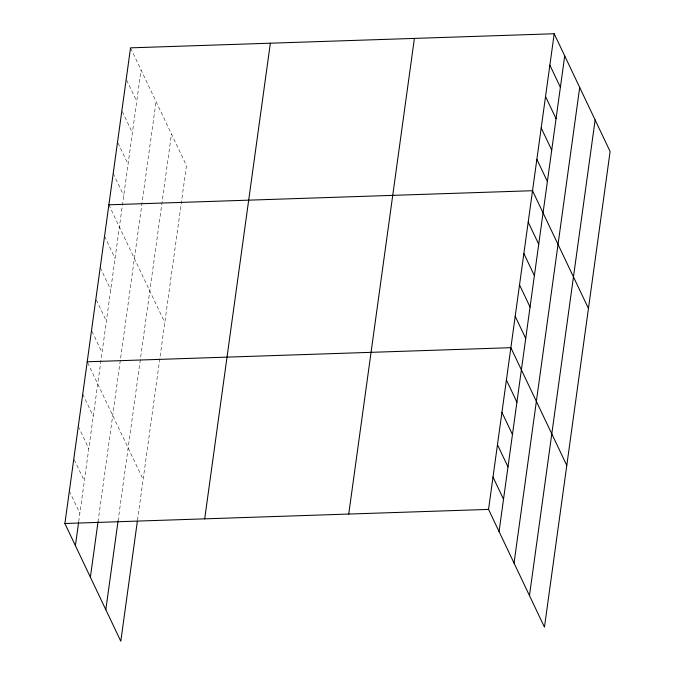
<?xml version="1.0" encoding="UTF-8"?>
<svg xmlns="http://www.w3.org/2000/svg" width="675" height="675" viewBox="0 0 675 675"><rect width="100%" height="100%" fill="white"/><g stroke="black" fill="none" stroke-linecap="round" stroke-linejoin="round"><path stroke-width="0.51" stroke-dasharray="3.38 2.53" d="M78.713 521.657L141.067 69.989M98.018 521.902L156.043 101.537M118.057 521.016L171.475 134.047M137.506 520.214L186.46 165.594L130.545 47.849M126.655 80.165L136.73 101.385M122.318 111.552L132.393 132.781M117.982 142.948L128.064 164.177M113.214 173.416L123.727 195.564M108.877 204.812L164.793 322.557M104.549 236.208L115.062 258.356M100.212 267.595L110.725 289.744M96.314 299.919L106.397 321.14M91.986 331.307L102.06 352.536M87.649 362.703L143.125 479.528M82.747 394.124L93.26 416.273M78.283 426.465L88.796 448.613M74.258 459.734L84.333 480.963M69.356 491.155L79.869 513.304"/><path stroke-width="1.01" d="M137.363 521.26L120.8 641.25L64.884 523.505L130.545 47.849L554.2 33.75L610.116 151.495L544.455 627.151L488.54 509.406L554.2 33.75M75.406 545.653L78.57 522.695M90.383 577.201L98.018 521.902M105.815 609.702L118.057 521.016M204.694 518.856L270.354 43.192M348.739 514.063L414.399 38.399M499.061 531.554L564.722 55.898M514.038 563.102L579.698 87.446M529.47 595.603L595.131 119.947M108.877 204.812L532.533 190.713L588.448 308.467M87.21 361.783L510.865 347.684L566.781 465.429M64.884 523.505L488.54 509.406M549.872 65.146L560.385 87.294M545.535 96.533L556.048 118.682M541.198 127.929L551.72 150.078M536.87 159.325L547.383 181.474M528.204 222.109L538.717 244.257M523.867 253.505L534.381 275.653M519.531 284.901L530.052 307.049M515.202 316.288L525.715 338.437M506.402 380.025L516.915 402.173M501.938 412.374L512.452 434.523M497.475 444.715L507.988 466.864M493.003 477.065L503.525 499.213"/></g></svg>
